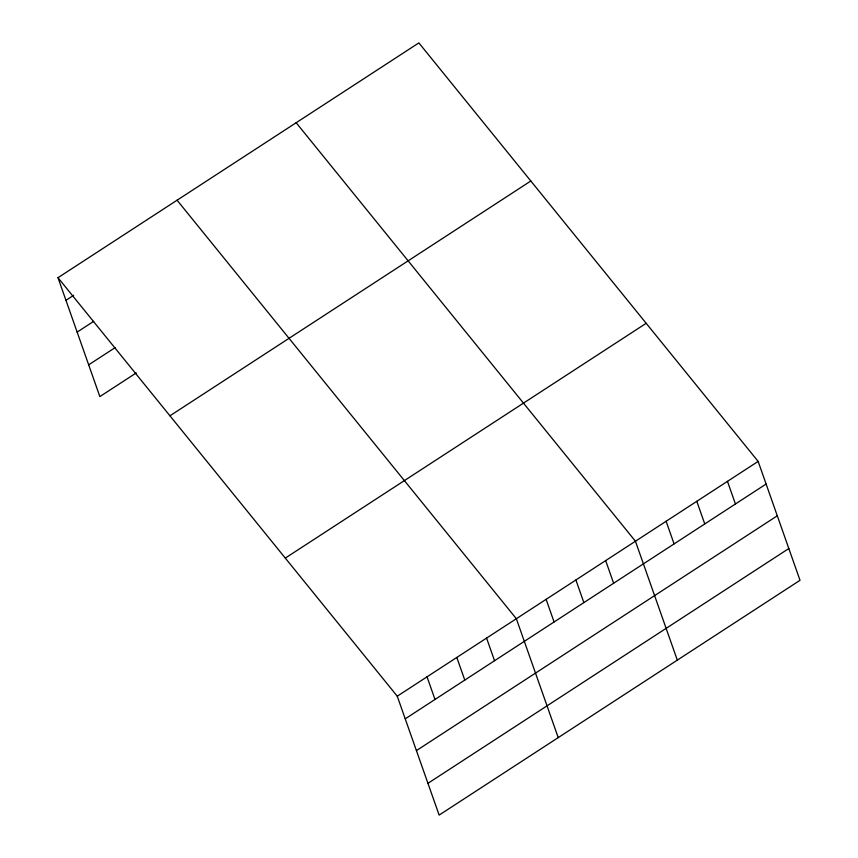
<?xml version="1.0" encoding="UTF-8"?>
<svg xmlns="http://www.w3.org/2000/svg" width="858" height="858" viewBox="0 0 858 858"><rect width="100%" height="100%" fill="white"/><g stroke="black" fill="none" stroke-linecap="round" stroke-linejoin="round"><path stroke-width="1.29" d="M57.99 277.702L418.865 42.9L758.14 461.4L800.01 580.298L439.135 815.1L397.254 696.203L57.99 277.702L99.86 396.6L136.25 372.93M65.959 300.332L73.681 295.313M77.145 332.1L93.694 321.342M88.674 364.832L115.144 347.619M169.948 415.808L530.823 181.006M285.296 558.097L646.181 323.294M397.254 696.203L758.14 461.4M405.233 718.832L766.108 484.03M416.42 750.6L777.294 515.797M427.938 783.333L788.824 548.53M296.171 122.737L635.435 541.226L677.316 660.134M177.08 200.214L516.344 618.715L558.226 737.612M727.466 481.349L735.435 503.989M696.793 501.308L704.761 523.948M666.108 521.267L674.088 543.897M605.662 560.596L613.631 583.226M575.89 579.976L583.858 602.606M546.117 599.345L554.086 621.975M486.572 638.084L494.551 660.714M456.799 657.453L464.779 680.083M427.027 676.823L435.006 699.463"/></g></svg>
